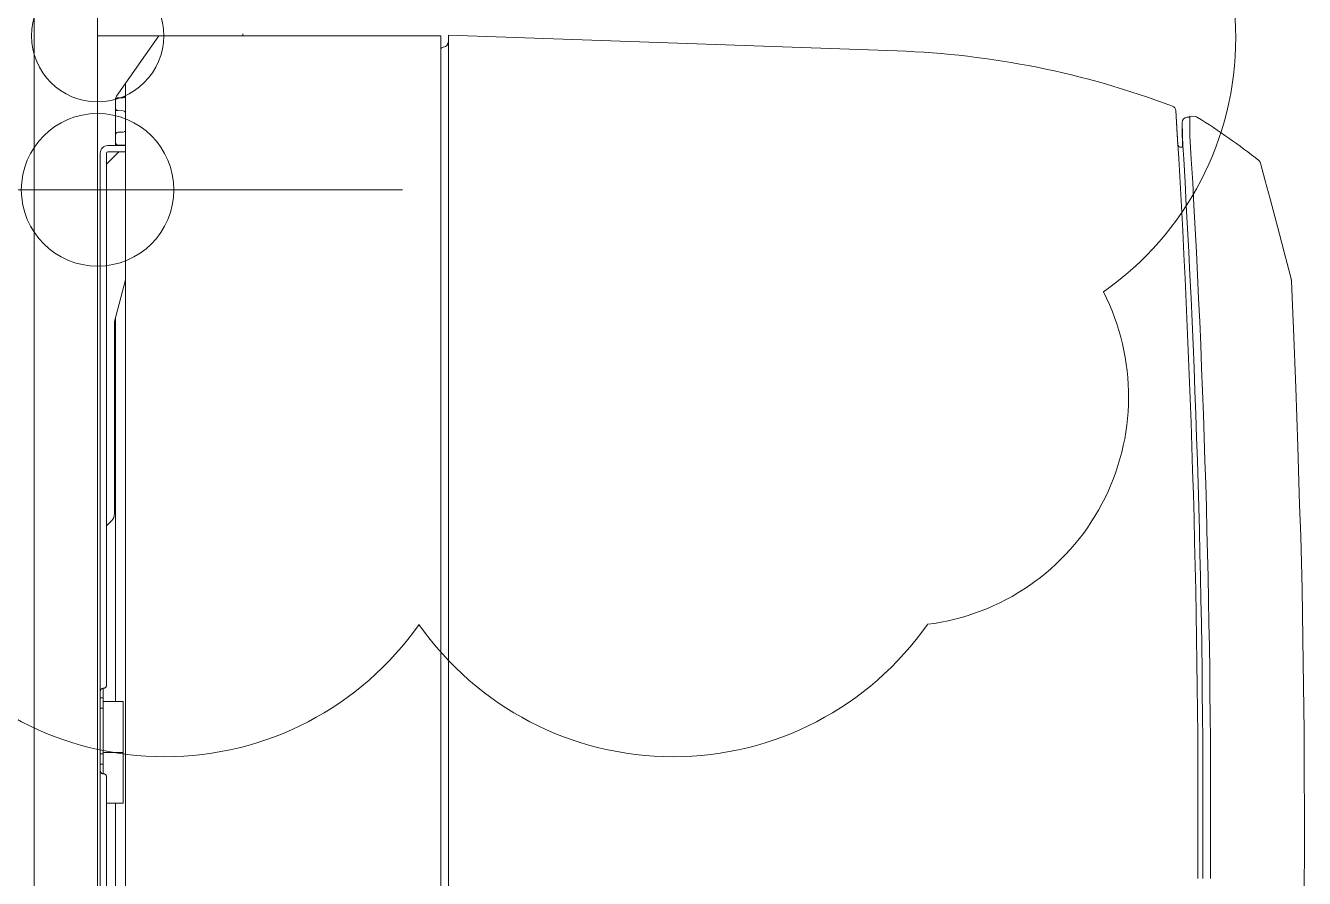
# Model space of a CAD drawing. Units: millimetres at full size, sheet at 1:30. Extents: x -17796 to 21385, y -23279 to 7734.
# Drawn here: x -2166.1 to -1914.5, y -629.3 to -461.6 of the extents above; entities that cross this region are included whole.
import ezdxf

# ---------------------------------------------------------------- set-up
doc = ezdxf.new("R2010")
doc.units = ezdxf.units.MM
doc.header["$LTSCALE"] = 30
for name, color, linetype, lineweight in [('0-C_0_4P', 4, 'Continuous', 18), ('0-D_破線', 30, 'Continuous', 18), ('2-2_', 7, 'Continuous', 18), ('3-8_符号', 6, 'Continuous', 18), ('4-F_', 1, 'Continuous', 18), ('7-6_梁せい', 8, 'Continuous', 18)]:
    doc.layers.add(name, color=color, linetype=linetype, lineweight=lineweight)

msp = doc.modelspace()

# ---------------------------------------------------------------- linework, layer by layer
at = {"layer": '0-C_0_4P'}
msp.add_line((-2151.89, -363.6), (-2151.89, -823.6), dxfattribs=at)
at = {"layer": '0-D_破線'}
msp.add_line((-2164.39, -128.6), (-2164.39, -823.6), dxfattribs=at)
at = {"layer": '2-2_', "color": 171}
for p, q in [((-2151.89, -473.89), (-2151.89, -476.39)), ((-2261.89, -493.89), (-2151.89, -493.89)), ((-2121.89, -493.89), (-2091.89, -493.89))]:
    msp.add_line(p, q, dxfattribs=at)
at = {"layer": '2-2_'}
msp.add_line((-2151.89, -493.89), (-2121.89, -493.89), dxfattribs=at)
msp.add_circle((-2151.89, -493.89), 15, dxfattribs=at)
at = {"layer": '3-8_符号'}
for p, q in [((-2151.89, -753.6), (-2151.89, -463.6)), ((-2151.89, -463.6), (-2084.4, -463.6)), ((-2151.89, -753.6), (-2151.89, -463.6)), ((-2151.89, -463.6), (-2084.4, -463.6)), ((-2148.19, -475.48), (-2139.87, -463.6)), ((-2123.32, -463.6), (-2123.3, -463.25)), ((-2084.4, -668.5), (-2084.4, -463.6)), ((-2084.4, -466.34), (-2084.4, -463.6)), ((-2082.9, -463.5), (-2082.9, -753.8)), ((-2082.9, -463.5), (-1994.6, -466.58)), ((-2082.9, -463.5), (-2082.9, -464.83)), ((-2082.9, -463.5), (-1994.6, -466.58)), ((-2084.37, -466.31), (-2084.37, -466.32)), ((-2083.85, -465.83), (-2083.93, -465.84)), ((-2083.85, -465.83), (-2083.93, -465.84)), ((-2146.37, -663.74), (-2146.37, -472.88)), ((-2148.37, -485.19), (-2148.37, -476.05)), ((-2147.88, -475.79), (-2146.86, -475.77)), ((-2146.85, -478.35), (-2147.89, -478.31)), ((-1939.82, -478.32), (-1939.43, -485.03)), ((-1937.05, -479.6), (-1937.59, -479.62)), ((-1937.05, -479.6), (-1937.59, -479.62)), ((-1937.05, -479.4), (-1937.05, -482.47)), ((-1935.97, -479.5), (-1937.05, -479.4)), ((-1937.05, -479.4), (-1937.05, -479.6)), ((-1935.97, -479.5), (-1937.05, -479.4)), ((-1935.11, -479.91), (-1935.53, -479.64)), ((-2146.85, -482.54), (-2147.89, -482.58)), ((-1938.55, -480.62), (-1938.55, -482.6)), ((-2149.87, -485.19), (-2146.37, -485.19)), ((-2147.88, -485.09), (-2146.37, -485.12)), ((-1938.47, -485.51), (-1938.47, -484.29)), ((-2151.37, -745.85), (-2151.37, -486.69)), ((-2147.72, -486.39), (-2150.17, -488.84)), ((-2150.17, -486.69), (-2150.17, -591.33)), ((-2146.37, -486.39), (-2149.87, -486.39)), ((-1938.4, -485.51), (-1938.94, -485.5)), ((-1922.2, -492.14), (-1923.15, -488.65)), ((-1922.2, -492.14), (-1923.15, -488.65)), ((-1921.26, -495.64), (-1922.2, -492.14)), ((-1921.26, -495.64), (-1922.2, -492.14)), ((-1920.32, -499.13), (-1921.26, -495.64)), ((-1920.32, -499.13), (-1921.26, -495.64)), ((-1919.4, -502.63), (-1920.32, -499.13)), ((-1919.4, -502.63), (-1920.32, -499.13)), ((-1918.49, -506.13), (-1919.4, -502.63)), ((-1918.49, -506.13), (-1919.4, -502.63)), ((-1917.58, -509.63), (-1918.49, -506.13)), ((-1917.58, -509.63), (-1918.49, -506.13)), ((-1917.13, -511.38), (-1917.58, -509.63)), ((-1917.13, -511.38), (-1917.58, -509.63)), ((-2146.37, -511.6), (-2148.56, -519.76)), ((-1917.12, -511.45), (-1917.13, -511.38)), ((-1917.13, -511.38), (-1917.13, -511.38)), ((-1917.12, -511.45), (-1917.13, -511.38)), ((-1917.13, -511.38), (-1917.13, -511.38)), ((-1917.12, -511.45), (-1917.12, -511.44)), ((-1917.12, -511.45), (-1917.12, -511.44)), ((-1917.1, -511.52), (-1917.12, -511.45)), ((-1917.1, -511.52), (-1917.12, -511.45)), ((-1917.1, -511.52), (-1917.12, -511.45)), ((-1917.1, -511.52), (-1917.12, -511.45)), ((-1917.1, -511.54), (-1917.1, -511.52)), ((-1917.09, -511.58), (-1917.1, -511.52)), ((-1917.1, -511.54), (-1917.1, -511.52)), ((-1917.09, -511.58), (-1917.1, -511.52)), ((-1917.09, -511.58), (-1917.1, -511.54)), ((-1917.09, -511.58), (-1917.1, -511.54)), ((-1917.09, -511.58), (-1917.1, -511.54)), ((-1917.09, -511.58), (-1917.1, -511.54)), ((-1917.09, -511.6), (-1917.09, -511.57)), ((-1917.09, -511.6), (-1917.09, -511.57)), ((-1917.08, -511.64), (-1917.09, -511.58)), ((-1917.08, -511.64), (-1917.09, -511.58)), ((-1917.08, -511.65), (-1917.09, -511.6)), ((-1917.08, -511.65), (-1917.09, -511.6)), ((-1917.08, -511.65), (-1917.08, -511.64)), ((-1917.08, -511.65), (-1917.08, -511.64)), ((-1917.08, -511.65), (-1917.08, -511.64)), ((-1917.08, -511.65), (-1917.08, -511.64)), ((-1917.08, -511.72), (-1917.08, -511.65)), ((-1917.08, -511.72), (-1917.08, -511.65)), ((-1917.08, -511.72), (-1917.08, -511.71)), ((-1917.07, -511.78), (-1917.08, -511.71)), ((-1917.08, -511.72), (-1917.08, -511.71)), ((-1917.07, -511.78), (-1917.08, -511.71)), ((-1917.07, -511.78), (-1917.08, -511.72)), ((-1917.07, -511.78), (-1917.08, -511.72)), ((-1916.93, -514.98), (-1917.07, -511.78)), ((-1916.93, -514.98), (-1917.07, -511.78)), ((-1916.79, -518.23), (-1916.93, -514.98)), ((-1916.79, -518.23), (-1916.93, -514.98)), ((-2148.56, -519.76), (-2148.57, -557.6)), ((-2148.37, -519.06), (-2148.37, -594.48)), ((-1916.67, -521.16), (-1916.79, -518.23)), ((-1916.67, -521.16), (-1916.79, -518.23)), ((-1916.21, -532.82), (-1916.67, -521.16)), ((-1916.21, -532.82), (-1916.67, -521.16)), ((-1915.81, -544.35), (-1916.21, -532.82)), ((-1915.81, -544.35), (-1916.21, -532.82)), ((-1915.47, -555.81), (-1915.81, -544.35)), ((-1915.47, -555.81), (-1915.81, -544.35)), ((-1915.19, -562), (-1915.47, -555.81)), ((-1915.19, -562), (-1915.47, -555.81)), ((-2150.17, -559.95), (-2149.1, -558.88)), ((-1914.97, -572.32), (-1915.19, -562)), ((-1914.97, -572.32), (-1915.19, -562)), ((-1914.81, -582.11), (-1914.97, -572.32)), ((-1914.81, -582.11), (-1914.97, -572.32)), ((-1914.68, -591.42), (-1914.81, -582.11)), ((-1914.68, -591.42), (-1914.81, -582.11)), ((-2151.36, -592.41), (-2151.37, -592.48)), ((-2151.35, -592.34), (-2151.36, -592.41)), ((-2151.33, -592.27), (-2151.35, -592.34)), ((-2151.3, -592.21), (-2151.33, -592.27)), ((-2151.27, -592.16), (-2151.3, -592.21)), ((-2151.23, -592.1), (-2151.27, -592.16)), ((-2151.19, -592.06), (-2151.23, -592.1)), ((-2151.15, -592.02), (-2151.19, -592.06)), ((-2151.1, -591.99), (-2151.15, -592.02)), ((-2151.06, -591.96), (-2151.1, -591.99)), ((-2151.01, -591.93), (-2151.06, -591.96)), ((-2150.96, -591.92), (-2151.01, -591.93)), ((-2150.91, -591.9), (-2150.96, -591.92)), ((-2150.86, -591.89), (-2150.91, -591.9)), ((-2150.82, -591.89), (-2150.86, -591.89)), ((-2150.72, -591.88), (-2150.82, -591.89)), ((-2150.77, -608.68), (-2150.77, -591.88)), ((-2150.67, -591.88), (-2150.72, -591.88)), ((-2150.62, -591.87), (-2150.67, -591.88)), ((-2150.57, -591.85), (-2150.62, -591.87)), ((-2150.52, -591.84), (-2150.57, -591.85)), ((-2150.48, -591.81), (-2150.52, -591.84)), ((-2150.43, -591.79), (-2150.48, -591.81)), ((-2150.38, -591.76), (-2150.43, -591.79)), ((-2150.34, -591.72), (-2150.38, -591.76)), ((-2150.3, -591.68), (-2150.34, -591.72)), ((-2150.26, -591.63), (-2150.3, -591.68)), ((-2150.23, -591.58), (-2150.26, -591.63)), ((-2150.2, -591.52), (-2150.23, -591.58)), ((-2150.18, -591.46), (-2150.2, -591.52)), ((-2150.17, -591.39), (-2150.18, -591.46)), ((-2150.17, -591.33), (-2150.17, -591.39)), ((-1914.59, -600.24), (-1914.68, -591.42)), ((-1914.59, -600.24), (-1914.68, -591.42)), ((-2151.37, -593.78), (-2150.77, -593.78)), ((-2151.37, -595.78), (-2150.77, -595.78)), ((-2150.77, -594.48), (-2146.87, -594.48)), ((-2146.87, -594.48), (-2146.87, -614.47)), ((-1914.53, -608.62), (-1914.59, -600.24)), ((-1914.53, -608.62), (-1914.59, -600.24)), ((-2151.37, -604.78), (-2150.77, -604.78)), ((-2150.77, -604.48), (-2146.87, -604.48)), ((-2151.37, -606.78), (-2150.77, -606.78)), ((-2151.36, -608.15), (-2151.37, -608.08)), ((-2151.35, -608.22), (-2151.36, -608.15)), ((-2151.33, -608.29), (-2151.35, -608.22)), ((-2151.3, -608.35), (-2151.33, -608.29)), ((-2151.27, -608.4), (-2151.3, -608.35)), ((-2151.23, -608.45), (-2151.27, -608.4)), ((-2151.19, -608.5), (-2151.23, -608.45)), ((-2151.15, -608.54), (-2151.19, -608.5)), ((-2151.1, -608.57), (-2151.15, -608.54)), ((-2151.06, -608.6), (-2151.1, -608.57)), ((-2151.01, -608.62), (-2151.06, -608.6)), ((-2150.96, -608.64), (-2151.01, -608.62)), ((-2150.91, -608.66), (-2150.96, -608.64)), ((-2150.86, -608.67), (-2150.91, -608.66)), ((-2150.82, -608.67), (-2150.86, -608.67)), ((-2150.62, -608.69), (-2150.67, -608.68)), ((-2150.57, -608.7), (-2150.62, -608.69)), ((-2150.52, -608.72), (-2150.57, -608.7)), ((-2150.47, -608.74), (-2150.52, -608.72)), ((-1914.51, -616.52), (-1914.53, -608.62)), ((-1914.51, -616.52), (-1914.53, -608.62)), ((-2150.43, -608.77), (-2150.47, -608.74)), ((-2150.38, -608.8), (-2150.43, -608.77)), ((-2150.34, -608.83), (-2150.38, -608.8)), ((-2150.3, -608.87), (-2150.34, -608.83)), ((-2150.26, -608.92), (-2150.3, -608.87)), ((-2150.23, -608.97), (-2150.26, -608.92)), ((-2150.2, -609.02), (-2150.23, -608.97)), ((-2150.18, -609.08), (-2150.2, -609.02)), ((-2150.17, -609.14), (-2150.18, -609.08)), ((-2150.17, -609.2), (-2150.17, -609.14)), ((-2150.17, -609.2), (-2150.17, -745.85)), ((-2150.17, -614.47), (-2146.87, -614.47)), ((-2148.37, -632.54), (-2148.37, -614.47)), ((-1914.52, -623.88), (-1914.51, -616.52)), ((-1914.52, -623.88), (-1914.51, -616.52)), ((-1914.58, -630.82), (-1914.52, -623.88)), ((-1914.58, -630.82), (-1914.52, -623.88))]:
    msp.add_line(p, q, dxfattribs=at)
for points in [[(-1938.55, -480.62), (-1938.4, -485.51), (-1938.94, -485.5)], [(-1923.49, -488.13), (-1923.41, -488.2), (-1923.34, -488.28), (-1923.28, -488.37), (-1923.22, -488.46), (-1923.18, -488.55), (-1923.15, -488.65)], [(-1923.49, -488.13), (-1923.41, -488.2), (-1923.34, -488.28), (-1923.28, -488.37), (-1923.22, -488.46), (-1923.18, -488.55), (-1923.15, -488.65)], [(-2150.67, -608.68), (-2150.72, -608.68), (-2150.82, -608.67)]]:
    msp.add_lwpolyline(points, dxfattribs=at)
for centre, radius, start, end in [((-2083.9, -464.83), 0.999, 273, 0), ((-2083.9, -464.83), 0.999, 273, 0), ((-2083.9, -466.34), 0.5, 93, 179.9994), ((-2083.9, -466.34), 0.5, 93, 179.9994), ((-2000.53, -636.39), 169.91, 69.2978, 88), ((-2000.53, -636.39), 169.91, 69.2978, 88), ((-2146.87, -475.27), 0.5, 271, 0), ((-2147.37, -476.05), 0.999, 145, 179.9972), ((-2147.87, -476.29), 0.5, 90.9994, 180), ((-2147.87, -477.81), 0.5, 180, 268), ((-1940.82, -478.38), 0.999, 3.3941, 69.2978), ((-1940.82, -478.38), 0.999, 3.3941, 69.2978), ((-2146.87, -478.85), 0.5, 0, 88), ((-4134.04, -616.79), 2198.59, 359.67527, 3.61094), ((-1937.55, -480.62), 0.999, 92, 180), ((-1937.55, -480.62), 0.999, 92, 180), ((-1936.06, -480.49), 0.999, 58.3376, 85), ((-1936.06, -480.49), 0.999, 58.3376, 85), ((-1998.49, -581.73), 119.94, 51.2925, 58.3376), ((-1998.49, -581.73), 119.94, 51.2925, 58.3376), ((-2147.87, -483.08), 0.5, 92, 180), ((-2146.87, -482.04), 0.5, 272, 353.7141), ((-1926.56, -482.6), 11.99, 180, 183.2778), ((-1922.06, -482.47), 14.99, 180, 183.2749), ((-2149.87, -486.69), 1.5, 90, 180), ((-2147.87, -484.59), 0.5, 180, 269), ((-1938.45, -484.69), 0.999, 183.2453, 233.4547), ((-1938.93, -485), 0.5, 183.2383, 269), ((-1938.93, -485), 0.5, 183.2383, 269), ((-4125.9, -616.85), 2191.44, 359.67547, 3.4941), ((-4125.67, -616.85), 2192.71, 359.67554, 3.491), ((-2149.87, -486.69), 0.3, 90, 180), ((-1924.11, -488.91), 0.999, 15.2859, 51.2925), ((-1924.11, -488.91), 0.999, 15.2859, 51.2925), ((-2150.37, -557.6), 1.8, 315, 0)]:
    msp.add_arc(centre, radius, start, end, dxfattribs=at)
at = {"layer": '4-F_'}
for centre, radius, start, end in [((-1989.05, -463.94), 61.04, 305, 55), ((-1994.24, -534.5), 45.15, 277.0886, 27.0886), ((-2138.67, -544.3), 61.04, 215, 325), ((-2038.67, -544.3), 61.04, 215, 325)]:
    msp.add_arc(centre, radius, start, end, dxfattribs=at)
at = {"layer": '7-6_梁せい'}
msp.add_circle((-2151.89, -463.6), 13, dxfattribs=at)

doc.saveas('drawing.dxf')
